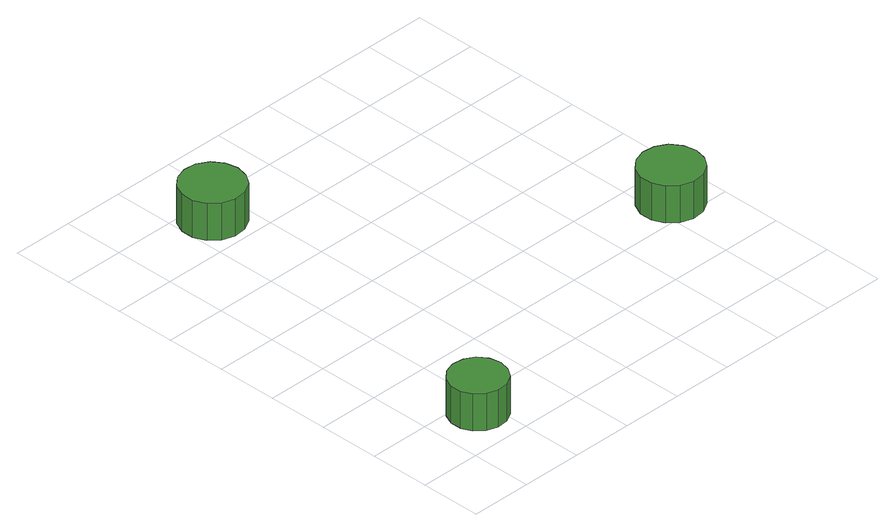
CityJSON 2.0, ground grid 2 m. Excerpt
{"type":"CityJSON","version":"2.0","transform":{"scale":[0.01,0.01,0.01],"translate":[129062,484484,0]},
"CityObjects":{
"tree1":{"type":"SolitaryVegetationObject","attributes":{"function":"something"},"geometry":[{"type":"MultiSurface","lod":"1","boundaries":[[[0,1,2,3,4,5,6,7,8,9,10,11,12,13,14]],[[15,16,17,18,19,20,21,22,23,24,25,26,27,28,29]],[[0,29,28,1]],[[1,28,27,2]],[[2,27,26,3]],[[3,26,25,4]],[[4,25,24,5]],[[5,24,23,6]],[[6,23,22,7]],[[7,22,21,8]],[[8,21,20,9]],[[9,20,19,10]],[[10,19,18,11]],[[11,18,17,12]],[[12,17,16,13]],[[13,16,15,14]],[[14,15,29,0]]]}]},
"tree2":{"type":"SolitaryVegetationObject","attributes":{"function":"something"},"geometry":[{"type":"MultiSurface","lod":"1","boundaries":[[[30,31,32,33,34,35,36,37,38,39,40,41,42,43,44]],[[45,46,47,48,49,50,51,52,53,54,55,56,57,58,59]],[[30,59,58,31]],[[31,58,57,32]],[[32,57,56,33]],[[33,56,55,34]],[[34,55,54,35]],[[35,54,53,36]],[[36,53,52,37]],[[37,52,51,38]],[[38,51,50,39]],[[39,50,49,40]],[[40,49,48,41]],[[41,48,47,42]],[[42,47,46,43]],[[43,46,45,44]],[[44,45,59,30]]]}]},
"tree3":{"type":"SolitaryVegetationObject","attributes":{"function":"something"},"geometry":[{"type":"MultiSurface","lod":"1","boundaries":[[[60,61,62,63,64,65,66,67,68,69,70,71,72,73,74]],[[75,76,77,78,79,80,81,82,83,84,85,86,87,88,89]],[[60,89,88,61]],[[61,88,87,62]],[[62,87,86,63]],[[63,86,85,64]],[[64,85,84,65]],[[65,84,83,66]],[[66,83,82,67]],[[67,82,81,68]],[[68,81,80,69]],[[69,80,79,70]],[[70,79,78,71]],[[71,78,77,72]],[[72,77,76,73]],[[73,76,75,74]],[[74,75,89,60]]]}]}
},
"vertices":[
[237,134,178],[229,171,178],[207,202,178],[174,220,178],[137,224,178],[101,213,178],[73,187,178],[58,153,178],[58,115,178],[73,81,178],[101,56,178],[137,44,178],[174,48,178],[207,67,178],[229,97,178],[229,97,51],[207,67,51],[174,48,51],[137,44,51],[101,56,51],[73,81,51],[58,115,51],[58,153,51],[73,187,51],[101,213,51],[137,224,51],[174,220,51],[207,202,51],[229,171,51],[237,134,51],
[397,1324,173],[388,1365,173],[364,1399,173],[327,1421,173],[285,1425,173],[245,1412,173],[213,1384,173],[196,1345,173],[196,1303,173],[213,1264,173],[245,1236,173],[285,1223,173],[327,1227,173],[364,1248,173],[388,1283,173],[388,1283,46],[364,1248,46],[327,1227,46],[285,1223,46],[245,1236,46],[213,1264,46],[196,1303,46],[196,1345,46],[213,1384,46],[245,1412,46],[285,1425,46],[327,1421,46],[364,1399,46],[388,1365,46],[397,1324,46],
[1360,473,170],[1351,515,170],[1327,549,170],[1290,570,170],[1248,574,170],[1208,561,170],[1177,533,170],[1159,494,170],[1159,452,170],[1177,414,170],[1208,385,170],[1248,372,170],[1290,377,170],[1327,398,170],[1351,432,170],[1351,432,43],[1327,398,43],[1290,377,43],[1248,372,43],[1208,385,43],[1177,414,43],[1159,452,43],[1159,494,43],[1177,533,43],[1208,561,43],[1248,574,43],[1290,570,43],[1327,549,43],[1351,515,43],[1360,473,43]
]}
